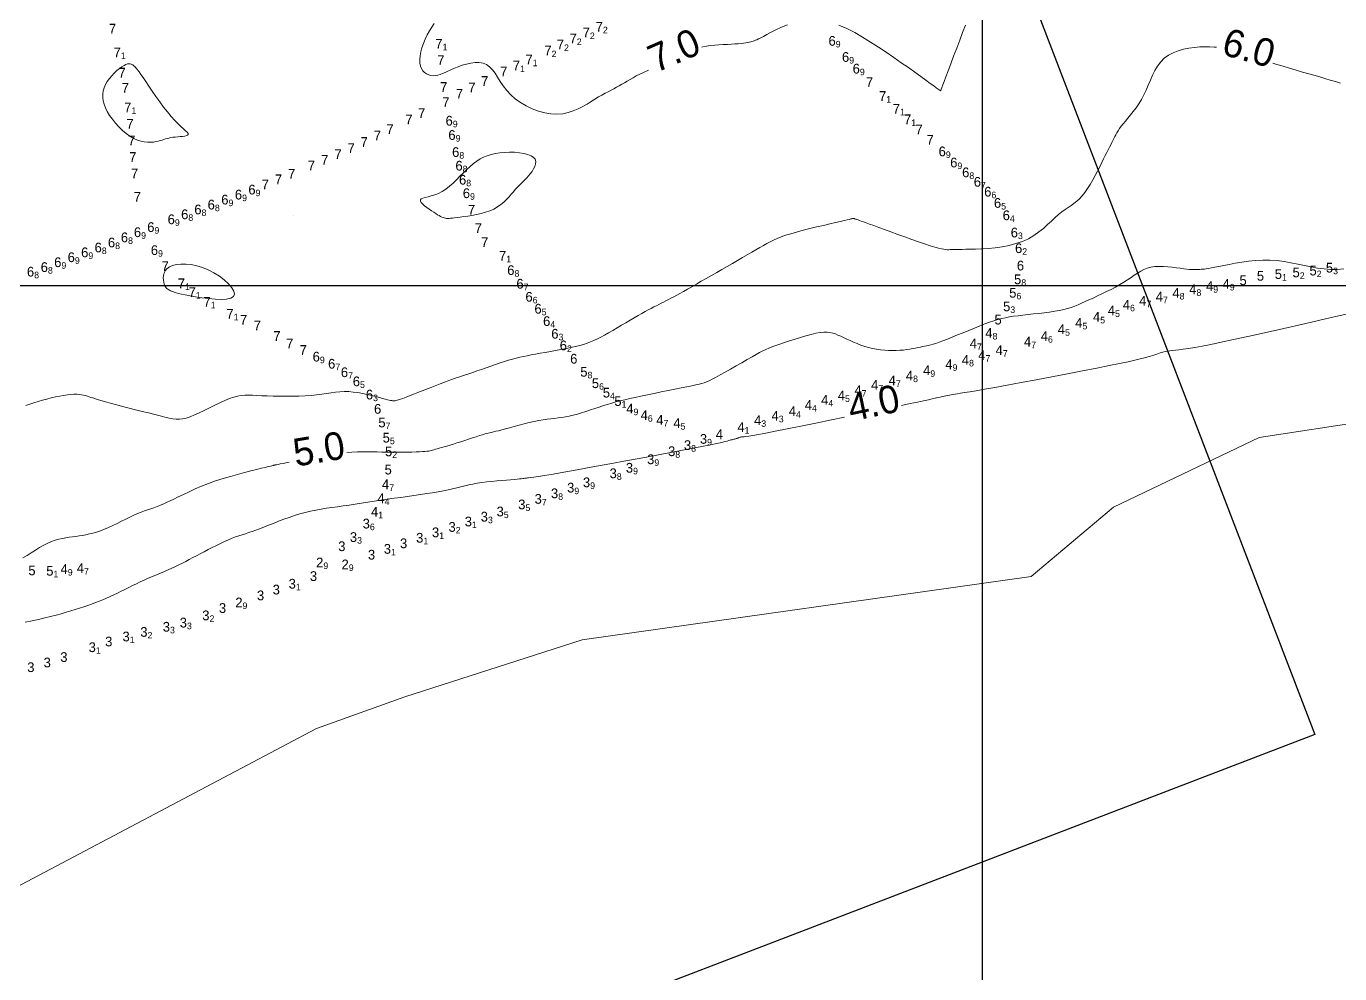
# Model space of a CAD drawing. Header units: millimetres. Extents: x 784883 to 785608, y 628235 to 628806.
# Drawn here: x 785131.2 to 785225.7, y 628350.4 to 628418.7 of the extents above; entities that cross this region are included whole.
import ezdxf
from ezdxf.enums import TextEntityAlignment as Align

# ---------------------------------------------------------------- set-up
doc = ezdxf.new("R2010")
doc.units = ezdxf.units.MM
for name, color, linetype in [('4_00', 5, 'Continuous'), ('5_00', 252, 'Continuous'), ('6_00', 255, 'Continuous'), ('7_00', 255, 'Continuous'), ('Projection_Grid', 7, 'Continuous'), ('Topo_Ricanau_2023_dg2', 7, 'Continuous')]:
    doc.layers.add(name, color=color, linetype=linetype)
doc.layers.add('Soundings', color=7, linetype='Continuous', true_color=0x000000)

msp = doc.modelspace()

# ---------------------------------------------------------------- linework, layer by layer
at = {"color": 240, "true_color": 0xed1f24}
msp.add_lwpolyline([(784920.923, 628393.089), (785176.533, 628491.18), (785223.928, 628367.673), (784968.319, 628269.583)], close=True, dxfattribs=at)
at = {"layer": '4_00', "color": 5, "linetype": 'Continuous', "lineweight": 0, "true_color": 0x1b0fee, "flags": 128}
for points in [[(785227.169, 628398.166), (785225.115, 628397.696), (785223.292, 628397.279), (785221.696, 628396.916), (785220.307, 628396.601), (785219.108, 628396.333), (785218.079, 628396.106), (785217.201, 628395.917), (785216.456, 628395.763), (785215.825, 628395.639), (785215.289, 628395.542), (785214.839, 628395.468), (785214.463, 628395.413), (785214.151, 628395.373), (785213.892, 628395.343), (785213.678, 628395.321), (785213.496, 628395.301), (785213.337, 628395.28), (785213.192, 628395.255), (785213.057, 628395.226), (785212.928, 628395.192), (785212.802, 628395.154), (785212.676, 628395.112), (785212.547, 628395.068), (785212.411, 628395.021), (785212.266, 628394.971), (785212.106, 628394.919), (785211.915, 628394.862), (785211.675, 628394.797), (785211.37, 628394.721), (785210.98, 628394.63), (785210.488, 628394.521), (785209.876, 628394.391), (785209.126, 628394.238), (785208.229, 628394.059), (785207.216, 628393.861), (785206.126, 628393.65), (785204.999, 628393.434), (785203.872, 628393.22), (785202.787, 628393.016), (785201.781, 628392.83), (785200.895, 628392.667), (785200.158, 628392.535), (785199.562, 628392.431), (785199.087, 628392.35), (785198.714, 628392.29), (785198.427, 628392.244), (785198.205, 628392.211), (785198.031, 628392.185), (785197.885, 628392.163), (785197.753, 628392.14), (785197.626, 628392.117), (785197.502, 628392.092), (785197.378, 628392.066), (785197.249, 628392.037), (785197.111, 628392.006), (785196.962, 628391.972), (785196.796, 628391.934), (785196.61, 628391.892), (785196.387, 628391.843), (785196.111, 628391.782), (785195.766, 628391.708), (785195.336, 628391.616), (785194.802, 628391.503), (785194.186, 628391.373)], [(785190.075, 628390.516), (785189.135, 628390.322), (785188.004, 628390.091), (785186.926, 628389.871), (785185.941, 628389.673), (785185.089, 628389.506), (785184.402, 628389.375), (785183.869, 628389.278), (785183.468, 628389.209), (785183.178, 628389.163), (785182.978, 628389.135), (785182.846, 628389.12), (785182.761, 628389.112), (785182.702, 628389.106), (785182.651, 628389.098), (785182.603, 628389.086), (785182.558, 628389.073), (785182.514, 628389.058), (785182.471, 628389.042), (785182.427, 628389.025), (785182.382, 628389.008), (785182.334, 628388.992), (785182.282, 628388.977), (785182.227, 628388.962), (785182.169, 628388.948), (785182.106, 628388.933), (785182.041, 628388.917), (785181.972, 628388.901), (785181.899, 628388.882), (785181.823, 628388.862), (785181.74, 628388.838), (785181.63, 628388.808), (785181.467, 628388.767), (785181.228, 628388.712), (785180.888, 628388.637), (785180.424, 628388.54), (785179.81, 628388.416), (785179.022, 628388.261), (785178.049, 628388.074), (785176.927, 628387.861), (785175.707, 628387.631), (785174.439, 628387.394), (785173.171, 628387.16), (785171.953, 628386.937), (785170.836, 628386.734), (785169.868, 628386.561), (785169.088, 628386.426), (785168.484, 628386.324), (785168.03, 628386.251), (785167.703, 628386.202), (785167.477, 628386.172), (785167.33, 628386.155), (785167.237, 628386.147), (785167.172, 628386.142), (785167.115, 628386.137), (785167.057, 628386.129), (785166.989, 628386.12), (785166.906, 628386.109), (785166.801, 628386.096), (785166.667, 628386.08), (785166.498, 628386.063), (785166.286, 628386.043), (785166.027, 628386.021), (785165.729, 628385.996), (785165.401, 628385.967), (785165.051, 628385.935), (785164.69, 628385.899), (785164.327, 628385.859), (785163.97, 628385.813), (785163.631, 628385.762), (785163.314, 628385.705), (785163.016, 628385.643), (785162.73, 628385.577), (785162.446, 628385.508), (785162.159, 628385.438), (785161.86, 628385.366), (785161.543, 628385.294), (785161.199, 628385.223), (785160.824, 628385.153), (785160.419, 628385.085), (785159.99, 628385.018), (785159.541, 628384.952), (785159.076, 628384.885), (785158.601, 628384.818), (785158.12, 628384.75), (785157.637, 628384.682), (785157.157, 628384.611), (785156.681, 628384.54), (785156.211, 628384.468), (785155.747, 628384.397), (785155.291, 628384.327), (785154.845, 628384.259), (785154.409, 628384.194), (785153.984, 628384.132), (785153.572, 628384.075), (785153.17, 628384.018), (785152.777, 628383.961), (785152.389, 628383.9), (785152.006, 628383.832), (785151.625, 628383.756), (785151.243, 628383.667), (785150.859, 628383.563), (785150.471, 628383.444), (785150.083, 628383.311), (785149.698, 628383.17), (785149.32, 628383.024), (785148.953, 628382.879), (785148.602, 628382.738), (785148.27, 628382.605), (785147.961, 628382.486), (785147.678, 628382.382), (785147.416, 628382.292), (785147.171, 628382.211), (785146.935, 628382.135), (785146.704, 628382.06), (785146.473, 628381.982), (785146.234, 628381.896), (785145.983, 628381.8), (785145.716, 628381.689), (785145.435, 628381.565), (785145.144, 628381.43), (785144.847, 628381.288), (785144.547, 628381.14), (785144.25, 628380.99), (785143.958, 628380.839), (785143.676, 628380.691), (785143.406, 628380.548), (785143.147, 628380.408), (785142.895, 628380.273), (785142.648, 628380.141), (785142.403, 628380.013), (785142.156, 628379.887), (785141.905, 628379.764), (785141.646, 628379.643), (785141.378, 628379.523), (785141.101, 628379.405), (785140.818, 628379.286), (785140.53, 628379.166), (785140.239, 628379.045), (785139.948, 628378.923), (785139.658, 628378.797), (785139.371, 628378.667), (785139.089, 628378.534), (785138.811, 628378.398), (785138.537, 628378.261), (785138.266, 628378.123), (785137.998, 628377.987), (785137.733, 628377.854), (785137.468, 628377.725), (785137.205, 628377.602), (785136.942, 628377.485), (785136.677, 628377.375), (785136.411, 628377.269), (785136.14, 628377.168), (785135.865, 628377.069), (785135.584, 628376.971), (785135.294, 628376.874), (785134.996, 628376.777), (785134.688, 628376.678), (785134.367, 628376.577), (785134.031, 628376.475), (785133.678, 628376.373), (785133.305, 628376.271), (785132.911, 628376.169), (785132.493, 628376.067), (785132.049, 628375.966), (785131.578, 628375.867), (785131.091, 628375.77)]]:
    msp.add_lwpolyline(points, dxfattribs=at)
at = {"layer": '5_00', "color": 252, "linetype": 'Continuous', "lineweight": 0, "true_color": 0x8e919d, "flags": 128}
for points in [[(785226.02, 628401.197), (785225.552, 628401.169), (785225.082, 628401.168), (785224.61, 628401.197), (785224.137, 628401.256), (785223.661, 628401.338), (785223.182, 628401.435), (785222.699, 628401.537), (785222.21, 628401.637), (785221.716, 628401.726), (785221.215, 628401.794), (785220.706, 628401.833), (785220.19, 628401.838), (785219.674, 628401.811), (785219.166, 628401.761), (785218.673, 628401.692), (785218.204, 628401.613), (785217.768, 628401.529), (785217.371, 628401.447), (785217.024, 628401.374), (785216.731, 628401.314), (785216.487, 628401.269), (785216.285, 628401.234), (785216.119, 628401.209), (785215.98, 628401.191), (785215.862, 628401.18), (785215.757, 628401.171), (785215.659, 628401.165), (785215.561, 628401.159), (785215.457, 628401.153), (785215.344, 628401.15), (785215.218, 628401.151), (785215.074, 628401.156), (785214.909, 628401.166), (785214.718, 628401.184), (785214.497, 628401.21), (785214.245, 628401.244), (785213.965, 628401.283), (785213.667, 628401.321), (785213.356, 628401.353), (785213.04, 628401.375), (785212.728, 628401.381), (785212.424, 628401.367), (785212.138, 628401.326), (785211.874, 628401.257), (785211.628, 628401.161), (785211.395, 628401.042), (785211.167, 628400.905), (785210.938, 628400.752), (785210.703, 628400.588), (785210.455, 628400.417), (785210.188, 628400.243), (785209.898, 628400.069), (785209.589, 628399.896), (785209.267, 628399.727), (785208.938, 628399.562), (785208.608, 628399.403), (785208.283, 628399.25), (785207.97, 628399.105), (785207.675, 628398.969), (785207.401, 628398.843), (785207.143, 628398.726), (785206.895, 628398.619), (785206.649, 628398.521), (785206.398, 628398.431), (785206.135, 628398.35), (785205.853, 628398.276), (785205.545, 628398.209), (785205.206, 628398.15), (785204.841, 628398.095), (785204.459, 628398.046), (785204.067, 628398), (785203.675, 628397.957), (785203.288, 628397.915), (785202.917, 628397.874), (785202.569, 628397.832), (785202.248, 628397.788), (785201.95, 628397.74), (785201.667, 628397.686), (785201.39, 628397.623), (785201.111, 628397.549), (785200.822, 628397.461), (785200.515, 628397.358), (785200.181, 628397.236), (785199.816, 628397.095), (785199.427, 628396.94), (785199.024, 628396.775), (785198.617, 628396.608), (785198.217, 628396.442), (785197.835, 628396.285), (785197.479, 628396.141), (785197.162, 628396.017), (785196.889, 628395.917), (785196.657, 628395.838), (785196.458, 628395.777), (785196.284, 628395.729), (785196.128, 628395.692), (785195.982, 628395.661), (785195.839, 628395.633), (785195.691, 628395.604), (785195.532, 628395.571), (785195.36, 628395.534), (785195.175, 628395.496), (785194.978, 628395.458), (785194.768, 628395.422), (785194.546, 628395.389), (785194.31, 628395.361), (785194.062, 628395.339), (785193.801, 628395.326), (785193.53, 628395.322), (785193.25, 628395.328), (785192.964, 628395.345), (785192.675, 628395.374), (785192.384, 628395.415), (785192.093, 628395.469), (785191.806, 628395.537), (785191.524, 628395.62), (785191.248, 628395.715), (785190.981, 628395.818), (785190.722, 628395.927), (785190.473, 628396.038), (785190.236, 628396.148), (785190.011, 628396.253), (785189.801, 628396.351), (785189.603, 628396.439), (785189.414, 628396.514), (785189.224, 628396.573), (785189.027, 628396.615), (785188.816, 628396.638), (785188.581, 628396.638), (785188.317, 628396.615), (785188.016, 628396.565), (785187.673, 628396.488), (785187.299, 628396.388), (785186.906, 628396.273), (785186.509, 628396.148), (785186.12, 628396.02), (785185.753, 628395.895), (785185.422, 628395.78), (785185.138, 628395.681), (785184.912, 628395.602), (785184.732, 628395.538), (785184.581, 628395.48), (785184.444, 628395.423), (785184.306, 628395.357), (785184.148, 628395.276), (785183.957, 628395.172), (785183.715, 628395.037), (785183.413, 628394.866), (785183.06, 628394.666), (785182.674, 628394.447), (785182.269, 628394.217), (785181.863, 628393.988), (785181.471, 628393.767), (785181.11, 628393.565), (785180.795, 628393.391), (785180.538, 628393.252), (785180.327, 628393.145), (785180.145, 628393.061), (785179.976, 628392.996), (785179.801, 628392.943), (785179.605, 628392.894), (785179.371, 628392.844), (785179.082, 628392.786), (785178.726, 628392.715), (785178.312, 628392.632), (785177.855, 628392.54), (785177.369, 628392.441), (785176.868, 628392.339), (785176.366, 628392.236), (785175.879, 628392.135), (785175.419, 628392.038), (785174.999, 628391.947), (785174.615, 628391.862), (785174.26, 628391.78), (785173.929, 628391.699), (785173.615, 628391.618), (785173.312, 628391.535), (785173.013, 628391.448), (785172.712, 628391.355), (785172.404, 628391.255), (785172.09, 628391.151), (785171.774, 628391.044), (785171.458, 628390.939), (785171.145, 628390.839), (785170.838, 628390.746), (785170.54, 628390.663), (785170.254, 628390.594), (785169.981, 628390.541), (785169.717, 628390.501), (785169.458, 628390.468), (785169.199, 628390.44), (785168.934, 628390.412), (785168.658, 628390.38), (785168.367, 628390.34), (785168.055, 628390.287), (785167.719, 628390.219), (785167.366, 628390.138), (785167.006, 628390.048), (785166.646, 628389.954), (785166.295, 628389.859), (785165.963, 628389.768), (785165.658, 628389.684), (785165.389, 628389.611), (785165.161, 628389.552), (785164.969, 628389.505), (785164.802, 628389.465), (785164.651, 628389.43), (785164.505, 628389.396), (785164.356, 628389.359), (785164.193, 628389.315), (785164.007, 628389.261), (785163.79, 628389.195), (785163.547, 628389.117), (785163.285, 628389.032), (785163.009, 628388.941), (785162.728, 628388.848), (785162.446, 628388.755), (785162.172, 628388.666), (785161.911, 628388.583), (785161.67, 628388.509), (785161.448, 628388.444), (785161.246, 628388.386), (785161.062, 628388.335), (785160.896, 628388.29), (785160.748, 628388.25), (785160.617, 628388.215), (785160.502, 628388.184), (785160.401, 628388.155), (785160.309, 628388.13), (785160.216, 628388.107), (785160.116, 628388.087), (785160, 628388.069), (785159.861, 628388.054), (785159.69, 628388.041), (785159.479, 628388.029), (785159.224, 628388.02), (785158.93, 628388.013), (785158.604, 628388.007), (785158.254, 628388.004), (785157.888, 628388.003), (785157.514, 628388.004), (785157.139, 628388.007), (785156.77, 628388.013), (785156.415, 628388.02), (785156.067, 628388.028), (785155.719, 628388.033), (785155.365, 628388.032), (785154.998, 628388.024), (785154.611, 628388.005), (785154.24, 628387.976)], [(785150.097, 628387.287), (785149.944, 628387.256), (785149.66, 628387.198), (785149.444, 628387.155), (785149.287, 628387.124), (785149.179, 628387.102), (785149.111, 628387.089), (785149.072, 628387.081), (785149.054, 628387.077), (785149.045, 628387.076), (785149.039, 628387.074), (785149.033, 628387.073), (785149.027, 628387.071), (785149.022, 628387.069), (785149.015, 628387.067), (785149.009, 628387.065), (785149.001, 628387.063), (785148.992, 628387.06), (785148.981, 628387.057), (785148.958, 628387.052), (785148.917, 628387.042), (785148.846, 628387.025), (785148.737, 628386.999), (785148.581, 628386.961), (785148.369, 628386.91), (785148.092, 628386.843), (785147.743, 628386.758), (785147.333, 628386.657), (785146.873, 628386.539), (785146.376, 628386.407), (785145.856, 628386.26), (785145.325, 628386.101), (785144.795, 628385.929), (785144.279, 628385.747), (785143.787, 628385.556), (785143.323, 628385.358), (785142.886, 628385.16), (785142.476, 628384.965), (785142.093, 628384.777), (785141.737, 628384.601), (785141.409, 628384.441), (785141.109, 628384.302), (785140.835, 628384.186), (785140.583, 628384.089), (785140.346, 628384.005), (785140.118, 628383.929), (785139.894, 628383.855), (785139.667, 628383.778), (785139.431, 628383.691), (785139.179, 628383.589), (785138.908, 628383.468), (785138.62, 628383.331), (785138.32, 628383.183), (785138.011, 628383.03), (785137.699, 628382.875), (785137.387, 628382.725), (785137.079, 628382.584), (785136.781, 628382.457), (785136.496, 628382.347), (785136.222, 628382.255), (785135.958, 628382.178), (785135.703, 628382.113), (785135.455, 628382.06), (785135.211, 628382.014), (785134.971, 628381.976), (785134.732, 628381.942), (785134.493, 628381.911), (785134.253, 628381.878), (785134.009, 628381.84), (785133.762, 628381.793), (785133.508, 628381.734), (785133.248, 628381.658), (785132.98, 628381.562), (785132.702, 628381.442), (785132.414, 628381.296), (785132.118, 628381.128), (785131.818, 628380.948), (785131.516, 628380.76), (785131.217, 628380.572), (785130.923, 628380.392)]]:
    msp.add_lwpolyline(points, dxfattribs=at)
at = {"layer": '6_00', "color": 18, "linetype": 'Continuous', "lineweight": 0, "true_color": 0x000000, "flags": 128}
for points in [[(785216.858, 628417.161), (785216.68, 628417.179), (785216.359, 628417.195), (785216.016, 628417.197), (785215.649, 628417.184), (785215.265, 628417.152), (785214.873, 628417.097), (785214.48, 628417.017), (785214.098, 628416.908), (785213.733, 628416.765), (785213.396, 628416.586), (785213.095, 628416.368), (785212.836, 628416.107), (785212.615, 628415.811), (785212.423, 628415.487), (785212.252, 628415.144), (785212.095, 628414.788), (785211.944, 628414.429), (785211.791, 628414.073), (785211.628, 628413.729), (785211.45, 628413.403), (785211.258, 628413.097), (785211.06, 628412.81), (785210.859, 628412.542), (785210.66, 628412.292), (785210.47, 628412.06), (785210.292, 628411.846), (785210.132, 628411.65), (785209.995, 628411.471), (785209.876, 628411.305), (785209.775, 628411.152), (785209.686, 628411.006), (785209.606, 628410.865), (785209.533, 628410.727), (785209.463, 628410.588), (785209.392, 628410.446), (785209.318, 628410.297), (785209.239, 628410.138), (785209.153, 628409.968), (785209.06, 628409.784), (785208.959, 628409.583), (785208.848, 628409.362), (785208.726, 628409.12), (785208.593, 628408.853), (785208.447, 628408.561), (785208.289, 628408.25), (785208.121, 628407.929), (785207.945, 628407.606), (785207.762, 628407.29), (785207.574, 628406.988), (785207.381, 628406.709), (785207.187, 628406.461), (785206.99, 628406.25), (785206.792, 628406.07), (785206.59, 628405.911), (785206.384, 628405.764), (785206.172, 628405.62), (785205.952, 628405.47), (785205.724, 628405.304), (785205.487, 628405.114), (785205.238, 628404.893), (785204.975, 628404.648), (785204.693, 628404.388), (785204.389, 628404.121), (785204.06, 628403.858), (785203.701, 628403.607), (785203.31, 628403.377), (785202.882, 628403.179), (785202.416, 628403.018), (785201.923, 628402.892), (785201.416, 628402.798), (785200.908, 628402.729), (785200.411, 628402.681), (785199.939, 628402.65), (785199.505, 628402.631), (785199.123, 628402.619), (785198.8, 628402.611), (785198.534, 628402.604), (785198.316, 628402.6), (785198.139, 628402.596), (785197.994, 628402.594), (785197.874, 628402.592), (785197.771, 628402.59), (785197.678, 628402.587), (785197.585, 628402.584), (785197.485, 628402.584), (785197.369, 628402.592), (785197.228, 628402.61), (785197.053, 628402.642), (785196.835, 628402.694), (785196.566, 628402.768), (785196.236, 628402.869), (785195.841, 628402.998), (785195.393, 628403.151), (785194.91, 628403.321), (785194.407, 628403.501), (785193.901, 628403.685), (785193.409, 628403.865), (785192.947, 628404.034), (785192.532, 628404.186), (785192.178, 628404.316), (785191.88, 628404.425), (785191.635, 628404.514), (785191.435, 628404.586), (785191.274, 628404.643), (785191.147, 628404.689), (785191.048, 628404.724), (785190.969, 628404.752), (785190.907, 628404.774), (785190.859, 628404.791), (785190.821, 628404.805), (785190.794, 628404.815), (785190.774, 628404.822), (785190.76, 628404.827), (785190.749, 628404.83), (785190.741, 628404.833), (785190.733, 628404.835), (785190.724, 628404.836), (785190.716, 628404.837), (785190.707, 628404.838), (785190.699, 628404.838), (785190.69, 628404.837), (785190.681, 628404.836), (785190.672, 628404.834), (785190.661, 628404.83), (785190.64, 628404.824), (785190.6, 628404.813), (785190.531, 628404.796), (785190.423, 628404.769), (785190.268, 628404.732), (785190.054, 628404.682), (785189.773, 628404.617), (785189.42, 628404.537), (785189.006, 628404.442), (785188.549, 628404.336), (785188.066, 628404.222), (785187.572, 628404.102), (785187.086, 628403.98), (785186.623, 628403.857), (785186.202, 628403.737), (785185.833, 628403.621), (785185.51, 628403.508), (785185.225, 628403.395), (785184.965, 628403.28), (785184.722, 628403.161), (785184.483, 628403.034), (785184.239, 628402.897), (785183.98, 628402.747), (785183.697, 628402.583), (785183.391, 628402.406), (785183.066, 628402.217), (785182.723, 628402.019), (785182.367, 628401.813), (785182, 628401.601), (785181.626, 628401.385), (785181.248, 628401.166), (785180.869, 628400.947), (785180.491, 628400.729), (785180.12, 628400.515), (785179.759, 628400.308), (785179.411, 628400.108), (785179.081, 628399.919), (785178.771, 628399.743), (785178.485, 628399.582), (785178.226, 628399.437), (785177.991, 628399.308), (785177.777, 628399.191), (785177.579, 628399.085), (785177.394, 628398.987), (785177.218, 628398.896), (785177.047, 628398.809), (785176.878, 628398.724), (785176.706, 628398.638), (785176.529, 628398.55), (785176.344, 628398.458), (785176.15, 628398.359), (785175.942, 628398.251), (785175.72, 628398.132), (785175.48, 628398), (785175.22, 628397.853), (785174.938, 628397.689), (785174.64, 628397.513), (785174.329, 628397.327), (785174.013, 628397.138), (785173.696, 628396.95), (785173.384, 628396.766), (785173.082, 628396.591), (785172.796, 628396.431), (785172.529, 628396.288), (785172.277, 628396.16), (785172.034, 628396.047), (785171.792, 628395.946), (785171.545, 628395.854), (785171.287, 628395.769), (785171.01, 628395.69), (785170.709, 628395.613), (785170.379, 628395.538), (785170.025, 628395.463), (785169.655, 628395.391), (785169.276, 628395.32), (785168.896, 628395.251), (785168.523, 628395.185), (785168.163, 628395.122), (785167.825, 628395.062), (785167.514, 628395.006), (785167.225, 628394.951), (785166.952, 628394.896), (785166.688, 628394.838), (785166.426, 628394.775), (785166.16, 628394.706), (785165.884, 628394.628), (785165.59, 628394.538), (785165.275, 628394.436), (785164.943, 628394.324), (785164.602, 628394.206), (785164.261, 628394.086), (785163.925, 628393.966), (785163.603, 628393.851), (785163.302, 628393.744), (785163.031, 628393.649), (785162.792, 628393.568), (785162.58, 628393.498), (785162.383, 628393.434), (785162.192, 628393.371), (785161.996, 628393.306), (785161.783, 628393.233), (785161.545, 628393.148), (785161.271, 628393.047), (785160.954, 628392.926), (785160.603, 628392.789), (785160.231, 628392.643), (785159.851, 628392.493), (785159.476, 628392.344), (785159.118, 628392.203), (785158.792, 628392.075), (785158.508, 628391.965), (785158.278, 628391.879), (785158.097, 628391.814), (785157.958, 628391.768), (785157.853, 628391.737), (785157.775, 628391.718), (785157.717, 628391.709), (785157.671, 628391.706), (785157.63, 628391.707), (785157.587, 628391.708), (785157.537, 628391.712), (785157.474, 628391.72), (785157.395, 628391.733), (785157.295, 628391.752), (785157.168, 628391.781), (785157.01, 628391.82), (785156.816, 628391.871), (785156.583, 628391.934), (785156.317, 628392.006), (785156.023, 628392.083), (785155.709, 628392.159), (785155.38, 628392.229), (785155.044, 628392.29), (785154.707, 628392.336), (785154.376, 628392.362), (785154.055, 628392.366), (785153.741, 628392.351), (785153.427, 628392.32), (785153.109, 628392.278), (785152.779, 628392.23), (785152.432, 628392.18), (785152.063, 628392.132), (785151.665, 628392.092), (785151.236, 628392.062), (785150.782, 628392.043), (785150.314, 628392.032), (785149.842, 628392.03), (785149.375, 628392.033), (785148.925, 628392.042), (785148.5, 628392.055), (785148.111, 628392.071), (785147.765, 628392.088), (785147.454, 628392.101), (785147.17, 628392.107), (785146.902, 628392.101), (785146.64, 628392.077), (785146.374, 628392.032), (785146.095, 628391.961), (785145.793, 628391.859), (785145.46, 628391.724), (785145.103, 628391.563), (785144.73, 628391.385), (785144.351, 628391.199), (785143.974, 628391.013), (785143.61, 628390.838), (785143.265, 628390.683), (785142.951, 628390.556), (785142.672, 628390.464), (785142.419, 628390.407), (785142.182, 628390.381), (785141.947, 628390.383), (785141.704, 628390.411), (785141.44, 628390.462), (785141.143, 628390.531), (785140.801, 628390.617), (785140.408, 628390.716), (785139.972, 628390.825), (785139.509, 628390.94), (785139.033, 628391.059), (785138.559, 628391.179), (785138.1, 628391.295), (785137.672, 628391.405), (785137.289, 628391.506), (785136.961, 628391.596), (785136.686, 628391.674), (785136.454, 628391.742), (785136.258, 628391.803), (785136.092, 628391.857), (785135.946, 628391.906), (785135.814, 628391.951), (785135.687, 628391.994), (785135.559, 628392.035), (785135.427, 628392.075), (785135.287, 628392.109), (785135.136, 628392.138), (785134.971, 628392.16), (785134.79, 628392.171), (785134.589, 628392.172), (785134.367, 628392.159), (785134.12, 628392.132), (785133.851, 628392.092), (785133.566, 628392.04), (785133.267, 628391.978), (785132.959, 628391.907), (785132.647, 628391.829), (785132.333, 628391.745), (785132.022, 628391.657), (785131.717, 628391.565), (785131.42, 628391.472), (785131.128, 628391.375)], [(785225.785, 628414.571), (785225.573, 628414.637), (785225.329, 628414.712), (785225.049, 628414.796), (785224.725, 628414.891), (785224.356, 628414.998), (785223.947, 628415.116), (785223.509, 628415.242), (785223.05, 628415.374), (785222.58, 628415.511), (785222.109, 628415.65), (785221.646, 628415.789), (785221.2, 628415.926), (785220.9, 628416.021)]]:
    msp.add_lwpolyline(points, dxfattribs=at)
at = {"layer": '7_00', "color": 18, "linetype": 'Continuous', "lineweight": 0, "true_color": 0x000000, "flags": 128}
for points in [[(785159.485, 628416.269), (785159.51, 628416.538), (785159.565, 628416.827), (785159.647, 628417.128), (785159.753, 628417.436), (785159.88, 628417.745), (785160.024, 628418.049), (785160.183, 628418.342), (785160.353, 628418.618), (785160.536, 628418.877)], [(785185.979, 628418.787), (785185.54, 628418.607), (785185.139, 628418.418), (785184.785, 628418.236), (785184.482, 628418.073), (785184.235, 628417.941), (785184.037, 628417.838), (785183.879, 628417.76), (785183.754, 628417.702), (785183.653, 628417.66), (785183.567, 628417.63), (785183.487, 628417.606), (785183.406, 628417.584), (785183.316, 628417.561), (785183.212, 628417.536), (785183.094, 628417.511), (785182.958, 628417.486), (785182.801, 628417.461), (785182.622, 628417.438), (785182.418, 628417.417), (785182.186, 628417.399), (785181.925, 628417.384), (785181.641, 628417.37), (785181.342, 628417.356), (785181.034, 628417.339), (785180.726, 628417.316), (785180.424, 628417.286), (785180.136, 628417.246), (785179.869, 628417.195), (785179.804, 628417.177)], [(785198.777, 628418.745), (785198.579, 628418.226), (785198.367, 628417.666), (785198.148, 628417.087), (785197.93, 628416.511), (785197.723, 628415.963), (785197.535, 628415.465), (785197.374, 628415.039), (785197.248, 628414.702), (785197.152, 628414.45), (785197.084, 628414.269), (785197.038, 628414.147), (785197.01, 628414.074), (785196.996, 628414.036), (785196.991, 628414.022), (785196.99, 628414.02), (785196.99, 628414.02), (785196.99, 628414.02), (785196.99, 628414.02), (785196.99, 628414.02), (785196.99, 628414.02), (785196.99, 628414.02), (785196.99, 628414.02), (785196.99, 628414.02), (785196.988, 628414.021), (785196.978, 628414.028), (785196.95, 628414.048), (785196.897, 628414.087), (785196.809, 628414.152), (785196.677, 628414.248), (785196.493, 628414.381), (785196.248, 628414.56), (785195.937, 628414.786), (785195.564, 628415.056), (785195.139, 628415.361), (785194.669, 628415.695), (785194.163, 628416.051), (785193.629, 628416.42), (785193.076, 628416.796), (785192.512, 628417.171), (785191.943, 628417.538), (785191.374, 628417.888), (785190.804, 628418.213), (785190.236, 628418.503), (785189.672, 628418.751)], [(785140.495, 628410.367), (785140.309, 628410.338), (785140.106, 628410.321), (785139.888, 628410.32), (785139.656, 628410.342), (785139.412, 628410.392), (785139.158, 628410.474), (785138.896, 628410.593), (785138.627, 628410.754), (785138.356, 628410.951), (785138.089, 628411.178), (785137.831, 628411.428), (785137.587, 628411.695), (785137.363, 628411.971), (785137.164, 628412.251), (785136.994, 628412.527), (785136.86, 628412.795), (785136.76, 628413.054), (785136.694, 628413.304), (785136.662, 628413.548), (785136.664, 628413.785), (785136.698, 628414.017), (785136.764, 628414.245), (785136.862, 628414.47), (785136.991, 628414.691), (785137.143, 628414.906), (785137.314, 628415.112), (785137.495, 628415.303), (785137.681, 628415.477), (785137.864, 628415.63), (785138.039, 628415.758), (785138.197, 628415.857), (785138.334, 628415.924), (785138.451, 628415.964), (785138.551, 628415.979), (785138.635, 628415.975), (785138.707, 628415.955), (785138.769, 628415.925), (785138.823, 628415.888), (785138.872, 628415.849), (785138.919, 628415.81), (785138.968, 628415.766), (785139.024, 628415.709), (785139.091, 628415.632), (785139.174, 628415.527), (785139.279, 628415.388), (785139.409, 628415.206), (785139.569, 628414.975), (785139.762, 628414.689), (785139.985, 628414.36), (785140.23, 628413.999), (785140.493, 628413.62), (785140.766, 628413.235), (785141.044, 628412.858), (785141.321, 628412.5), (785141.59, 628412.176), (785141.847, 628411.894), (785142.085, 628411.655), (785142.298, 628411.453), (785142.483, 628411.286), (785142.632, 628411.15), (785142.742, 628411.041), (785142.806, 628410.954), (785142.819, 628410.886), (785142.778, 628410.834), (785142.69, 628410.795), (785142.565, 628410.765), (785142.412, 628410.743), (785142.241, 628410.726), (785142.062, 628410.711), (785141.884, 628410.695), (785141.716, 628410.677), (785141.567, 628410.653), (785141.432, 628410.624), (785141.308, 628410.592), (785141.189, 628410.557), (785141.07, 628410.519), (785140.946, 628410.481), (785140.812, 628410.442), (785140.663, 628410.403), (785140.495, 628410.367)], [(785175.953, 628415.502), (785175.903, 628415.481), (785175.606, 628415.35), (785175.334, 628415.221), (785175.083, 628415.093), (785174.852, 628414.968), (785174.636, 628414.845), (785174.432, 628414.725), (785174.236, 628414.608), (785174.045, 628414.495), (785173.854, 628414.386), (785173.662, 628414.281), (785173.466, 628414.177), (785173.263, 628414.072), (785173.053, 628413.962), (785172.833, 628413.846), (785172.603, 628413.719), (785172.359, 628413.58), (785172.1, 628413.425), (785171.825, 628413.254), (785171.532, 628413.073), (785171.221, 628412.894), (785170.892, 628412.724), (785170.543, 628412.575), (785170.173, 628412.455), (785169.782, 628412.374), (785169.369, 628412.342), (785168.935, 628412.365), (785168.487, 628412.441), (785168.035, 628412.566), (785167.588, 628412.735), (785167.156, 628412.942), (785166.747, 628413.183), (785166.371, 628413.452), (785166.037, 628413.746), (785165.751, 628414.057), (785165.507, 628414.378), (785165.292, 628414.697), (785165.097, 628415.004), (785164.911, 628415.29), (785164.724, 628415.544), (785164.524, 628415.755), (785164.302, 628415.914), (785164.049, 628416.014), (785163.771, 628416.06), (785163.474, 628416.059), (785163.168, 628416.02), (785162.858, 628415.951), (785162.553, 628415.861), (785162.26, 628415.757), (785161.987, 628415.648), (785161.74, 628415.541), (785161.517, 628415.44), (785161.314, 628415.347), (785161.127, 628415.265), (785160.952, 628415.198), (785160.785, 628415.148), (785160.623, 628415.118), (785160.462, 628415.11), (785160.299, 628415.128), (785160.139, 628415.172), (785159.985, 628415.243), (785159.843, 628415.342), (785159.718, 628415.468), (785159.615, 628415.624), (785159.539, 628415.809), (785159.495, 628416.024), (785159.485, 628416.269)], [(785161.253, 628404.868), (785161.171, 628404.896), (785161.084, 628404.932), (785160.99, 628404.978), (785160.886, 628405.035), (785160.771, 628405.104), (785160.642, 628405.185), (785160.496, 628405.279), (785160.333, 628405.386), (785160.161, 628405.503), (785159.992, 628405.625), (785159.835, 628405.749), (785159.702, 628405.869), (785159.601, 628405.982), (785159.545, 628406.083), (785159.544, 628406.169), (785159.604, 628406.236), (785159.72, 628406.29), (785159.884, 628406.34), (785160.086, 628406.391), (785160.318, 628406.453), (785160.571, 628406.531), (785160.837, 628406.635), (785161.106, 628406.77), (785161.37, 628406.943), (785161.63, 628407.147), (785161.886, 628407.375), (785162.137, 628407.618), (785162.385, 628407.869), (785162.629, 628408.119), (785162.871, 628408.36), (785163.111, 628408.584), (785163.349, 628408.785), (785163.589, 628408.961), (785163.834, 628409.115), (785164.087, 628409.245), (785164.353, 628409.354), (785164.633, 628409.443), (785164.933, 628409.511), (785165.255, 628409.56), (785165.599, 628409.591), (785165.957, 628409.603), (785166.316, 628409.595), (785166.663, 628409.566), (785166.986, 628409.516), (785167.273, 628409.445), (785167.511, 628409.351), (785167.688, 628409.233), (785167.795, 628409.093), (785167.838, 628408.934), (785167.828, 628408.762), (785167.774, 628408.583), (785167.687, 628408.401), (785167.576, 628408.222), (785167.451, 628408.052), (785167.323, 628407.896), (785167.2, 628407.758), (785167.081, 628407.634), (785166.965, 628407.52), (785166.85, 628407.41), (785166.735, 628407.3), (785166.617, 628407.184), (785166.494, 628407.057), (785166.366, 628406.915), (785166.23, 628406.754), (785166.083, 628406.577), (785165.923, 628406.391), (785165.747, 628406.201), (785165.553, 628406.013), (785165.338, 628405.831), (785165.099, 628405.662), (785164.834, 628405.511), (785164.541, 628405.383), (785164.228, 628405.275), (785163.903, 628405.186), (785163.575, 628405.113), (785163.251, 628405.054), (785162.942, 628405.006), (785162.655, 628404.967), (785162.398, 628404.934), (785162.179, 628404.905), (785161.994, 628404.88), (785161.838, 628404.861), (785161.708, 628404.846), (785161.597, 628404.837), (785161.501, 628404.835), (785161.414, 628404.839), (785161.334, 628404.85), (785161.253, 628404.868)], [(785150.409, 628405.075), (785150.408, 628405.076), (785150.409, 628405.076), (785150.409, 628405.076), (785150.409, 628405.077), (785150.409, 628405.077), (785150.409, 628405.078), (785150.409, 628405.078), (785150.409, 628405.079), (785150.409, 628405.079), (785150.409, 628405.079), (785150.409, 628405.08), (785150.409, 628405.08), (785150.409, 628405.08), (785150.409, 628405.08), (785150.409, 628405.08), (785150.409, 628405.08), (785150.409, 628405.08), (785150.409, 628405.081), (785150.409, 628405.081), (785150.409, 628405.081), (785150.409, 628405.081), (785150.409, 628405.081), (785150.41, 628405.081), (785150.41, 628405.081), (785150.41, 628405.081), (785150.41, 628405.081), (785150.41, 628405.081), (785150.41, 628405.081), (785150.41, 628405.081), (785150.41, 628405.081), (785150.41, 628405.081), (785150.41, 628405.081), (785150.411, 628405.081), (785150.411, 628405.081), (785150.411, 628405.081), (785150.411, 628405.081), (785150.411, 628405.081), (785150.411, 628405.081), (785150.411, 628405.081), (785150.411, 628405.081), (785150.411, 628405.08), (785150.411, 628405.08), (785150.411, 628405.08), (785150.411, 628405.08), (785150.411, 628405.08), (785150.411, 628405.08), (785150.411, 628405.08), (785150.411, 628405.08), (785150.411, 628405.08), (785150.411, 628405.08), (785150.41, 628405.08), (785150.41, 628405.079), (785150.41, 628405.079), (785150.41, 628405.079), (785150.41, 628405.079), (785150.41, 628405.078), (785150.41, 628405.078), (785150.409, 628405.077), (785150.409, 628405.077), (785150.409, 628405.076), (785150.409, 628405.076), (785150.409, 628405.075), (785150.409, 628405.075), (785150.409, 628405.075)], [(785141.484, 628399.662), (785141.418, 628399.693), (785141.355, 628399.73), (785141.295, 628399.774), (785141.239, 628399.831), (785141.186, 628399.902), (785141.138, 628399.992), (785141.094, 628400.105), (785141.056, 628400.241), (785141.029, 628400.396), (785141.021, 628400.562), (785141.036, 628400.735), (785141.082, 628400.906), (785141.165, 628401.069), (785141.291, 628401.217), (785141.467, 628401.344), (785141.698, 628401.444), (785141.977, 628401.513), (785142.298, 628401.549), (785142.652, 628401.549), (785143.033, 628401.511), (785143.433, 628401.432), (785143.845, 628401.309), (785144.261, 628401.139), (785144.673, 628400.924), (785145.064, 628400.674), (785145.42, 628400.402), (785145.723, 628400.123), (785145.958, 628399.849), (785146.108, 628399.596), (785146.156, 628399.376), (785146.086, 628399.203), (785145.89, 628399.087), (785145.585, 628399.024), (785145.198, 628399.005), (785144.756, 628399.021), (785144.283, 628399.063), (785143.806, 628399.124), (785143.351, 628399.194), (785142.944, 628399.265), (785142.605, 628399.33), (785142.331, 628399.388), (785142.114, 628399.44), (785141.943, 628399.487), (785141.811, 628399.529), (785141.707, 628399.566), (785141.624, 628399.6), (785141.552, 628399.632), (785141.484, 628399.662)]]:
    msp.add_lwpolyline(points, dxfattribs=at)
at = {"layer": 'Projection_Grid', "color": 18, "linetype": 'Continuous', "true_color": 0x000000}
for p, q in [((785200, 628260.771), (785200, 628779.935)), ((784909.625, 628400), (785582.477, 628400))]:
    msp.add_line(p, q, dxfattribs=at)
at = {"layer": 'Topo_Ricanau_2023_dg2', "color": 18, "linetype": 'Continuous', "lineweight": 20, "true_color": 0x000000}
for p, q in [((785249.53, 628393.61), (785219.92, 628389.059)), ((785219.92, 628389.059), (785209.45, 628384.05)), ((785209.45, 628384.05), (785203.521, 628379.04)), ((785203.521, 628379.04), (785171.18, 628374.48)), ((785171.18, 628374.48), (785158.42, 628370.38)), ((785158.42, 628370.38), (785152.05, 628368.1)), ((785152.05, 628368.1), (785119.29, 628350.79))]:
    msp.add_line(p, q, dxfattribs=at)

# ---------------------------------------------------------------- texts
at = {"layer": '4_00', "color": 5, "true_color": 0x1b0fee}
msp.add_text('4.0', height=2, rotation=11.775, dxfattribs=at).set_placement((785190.548, 628390.206))
at = {"layer": '5_00', "color": 252, "true_color": 0x8e919d}
msp.add_text('5.0', height=2, rotation=9.446, dxfattribs=at).set_placement((785150.557, 628386.958))
at = {"layer": '6_00', "color": 18, "true_color": 0x000000}
msp.add_text('6.0', height=2, rotation=344.24, dxfattribs=at).set_placement((785217.134, 628416.668))
at = {"layer": '7_00', "color": 18, "true_color": 0x000000}
msp.add_text('7.0', height=2, rotation=23.51, dxfattribs=at).set_placement((785176.479, 628415.295))
at = {"layer": 'Soundings', "color": 18, "true_color": 0x000000}
for s, p in [('7', (785137.63, 628418.5, 7.04)), ('7', (785172.68, 628418.64, 7.19)), ('7', (785161.13, 628417.41, 7.07)), ('7', (785169.88, 628417.36, 7.18)), ('7', (785170.8, 628417.79, 7.16)), ('7', (785171.74, 628418.22, 7.19)), ('6', (785189.44, 628417.62, 6.94)), ('7', (785137.97, 628416.79, 7.05)), ('7', (785168.98, 628416.92, 7.17)), ('6', (785190.41, 628416.46, 6.89)), ('7', (785161.27, 628416.23, 6.97)), ('7', (785166.71, 628415.84, 7.07)), ('7', (785167.62, 628416.27, 7.12)), ('6', (785191.18, 628415.62, 6.85)), ('7', (785138.32, 628415.33, 7.03)), ('7', (785164.43, 628414.73, 6.99)), ('7', (785165.8, 628415.41, 7.04)), ('7', (785192.13, 628414.64, 6.95)), ('7', (785138.55, 628414.23, 7)), ('7', (785161.48, 628414.3, 6.97)), ('7', (785162.61, 628413.81, 7.02)), ('7', (785163.51, 628414.27, 7.02)), ('7', (785193.08, 628413.65, 7.14)), ('7', (785138.73, 628412.83, 7.05)), ('7', (785161.63, 628413.2, 6.95)), ('7', (785194.07, 628412.73, 7.11)), ('7', (785158.97, 628411.95, 7.03)), ('7', (785159.89, 628412.42, 7.01)), ('6', (785161.87, 628411.87, 6.91)), ('7', (785194.88, 628411.97, 7.07)), ('7', (785138.89, 628411.64, 7.03)), ('7', (785156.7, 628410.8, 6.99)), ('7', (785157.61, 628411.26, 7.01)), ('6', (785162.07, 628410.84, 6.93)), ('7', (785195.7, 628411.23, 7.02)), ('7', (785139.01, 628410.44, 7.01)), ('7', (785154.81, 628409.89, 6.99)), ('7', (785155.75, 628410.34, 6.99)), ('7', (785196.5, 628410.5, 6.97)), ('7', (785139.09, 628409.26, 6.99)), ('7', (785152.91, 628409.05, 6.98)), ('7', (785153.87, 628409.46, 6.99)), ('6', (785162.34, 628409.61, 6.76)), ('6', (785197.37, 628409.66, 6.9)), ('6', (785198.2, 628408.86, 6.86)), ('7', (785139.22, 628408.07, 6.95)), ('7', (785150.53, 628408.05, 7)), ('7', (785151.95, 628408.64, 7)), ('6', (785162.58, 628408.63, 6.77)), ('6', (785199.06, 628408.15, 6.75)), ('6', (785147.67, 628406.91, 6.91)), ('7', (785148.63, 628407.28, 6.99)), ('7', (785149.58, 628407.65, 6.99)), ('6', (785162.84, 628407.62, 6.8)), ('6', (785199.9, 628407.47, 6.69)), ('7', (785139.42, 628406.39, 6.97)), ('6', (785145.72, 628406.19, 6.88)), ('6', (785146.7, 628406.55, 6.89)), ('6', (785163.11, 628406.65, 6.89)), ('6', (785200.65, 628406.76, 6.63)), ('6', (785142.83, 628405.13, 6.84)), ('6', (785143.78, 628405.48, 6.81)), ('6', (785144.74, 628405.83, 6.83)), ('7', (785163.48, 628405.46, 7.04)), ('6', (785201.35, 628405.95, 6.53)), ('6', (785201.98, 628405.06, 6.43)), ('6', (785140.39, 628404.21, 6.92)), ('6', (785141.86, 628404.77, 6.91)), ('7', (785163.97, 628404.13, 7.02)), ('6', (785138.49, 628403.47, 6.8)), ('6', (785139.43, 628403.84, 6.86)), ('6', (785202.56, 628403.82, 6.31)), ('6', (785135.63, 628402.39, 6.85)), ('6', (785136.6, 628402.74, 6.79)), ('6', (785137.56, 628403.1, 6.78)), ('6', (785140.65, 628402.55, 6.94)), ('7', (785164.43, 628403.13, 7.04)), ('6', (785202.87, 628402.69, 6.15)), ('6', (785132.72, 628401.33, 6.83)), ('6', (785133.69, 628401.68, 6.86)), ('6', (785134.66, 628402.04, 6.87)), ('7', (785141.42, 628401.39, 6.97)), ('7', (785165.72, 628402.15, 7.05)), ('6', (785203, 628401.44, 5.95)), ('6', (785131.73, 628401, 6.82)), ('6', (785166.31, 628401.11, 6.83)), ('5', (785202.8, 628400.45, 5.76)), ('7', (785142.59, 628400.16, 7.09)), ('7', (785143.37, 628399.53, 7.07)), ('6', (785166.97, 628400.13, 6.67)), ('5', (785202.45, 628399.48, 5.55)), ('7', (785144.44, 628398.83, 7.07)), ('6', (785167.62, 628399.19, 6.55)), ('7', (785146.09, 628397.97, 7.05)), ('7', (785147.07, 628397.54, 7.02)), ('6', (785168.27, 628398.33, 6.49)), ('7', (785148.06, 628397.13, 6.99)), ('6', (785168.89, 628397.44, 6.41)), ('6', (785169.48, 628396.53, 6.29)), ('7', (785149.47, 628396.37, 7)), ('7', (785150.39, 628395.83, 6.98)), ('6', (785170.09, 628395.69, 6.19)), ('7', (785151.36, 628395.36, 6.96)), ('6', (785152.3, 628394.88, 6.86)), ('6', (785170.84, 628394.73, 6.01)), ('6', (785153.41, 628394.37, 6.71)), ('6', (785154.33, 628393.76, 6.65)), ('5', (785171.57, 628393.79, 5.79)), ('6', (785155.19, 628393.1, 6.51)), ('5', (785172.4, 628392.97, 5.58)), ('6', (785156.13, 628392.15, 6.28)), ('6', (785156.72, 628391.12, 6.01)), ('5', (785157.03, 628390.14, 5.74))]:
    msp.add_text(s, height=0.7, dxfattribs=at).set_placement(p, align=Align.MIDDLE_RIGHT)
for s, p in [('2', (785172.68, 628418.64, 7.19)), ('2', (785170.8, 628417.79, 7.16)), ('2', (785171.74, 628418.22, 7.19)), ('1', (785137.97, 628416.79, 7.05)), ('1', (785161.13, 628417.41, 7.07)), ('2', (785168.98, 628416.92, 7.17)), ('2', (785169.88, 628417.36, 7.18)), ('9', (785189.44, 628417.62, 6.94)), ('1', (785166.71, 628415.84, 7.07)), ('1', (785167.62, 628416.27, 7.12)), ('9', (785190.41, 628416.46, 6.89)), ('9', (785191.18, 628415.62, 6.85)), ('1', (785193.08, 628413.65, 7.14)), ('1', (785138.73, 628412.83, 7.05)), ('1', (785194.07, 628412.73, 7.11)), ('9', (785161.87, 628411.87, 6.91)), ('1', (785194.88, 628411.97, 7.07)), ('9', (785162.07, 628410.84, 6.93)), ('8', (785162.34, 628409.61, 6.76)), ('9', (785197.37, 628409.66, 6.9)), ('8', (785162.58, 628408.63, 6.77)), ('9', (785198.2, 628408.86, 6.86)), ('8', (785162.84, 628407.62, 6.8)), ('8', (785199.06, 628408.15, 6.75)), ('7', (785199.9, 628407.47, 6.69)), ('9', (785146.7, 628406.55, 6.89)), ('9', (785147.67, 628406.91, 6.91)), ('9', (785163.11, 628406.65, 6.89)), ('6', (785200.65, 628406.76, 6.63)), ('8', (785143.78, 628405.48, 6.81)), ('8', (785144.74, 628405.83, 6.83)), ('9', (785145.72, 628406.19, 6.88)), ('5', (785201.35, 628405.95, 6.53)), ('9', (785141.86, 628404.77, 6.91)), ('8', (785142.83, 628405.13, 6.84)), ('4', (785201.98, 628405.06, 6.43)), ('9', (785139.43, 628403.84, 6.86)), ('9', (785140.39, 628404.21, 6.92)), ('3', (785202.56, 628403.82, 6.31)), ('8', (785136.6, 628402.74, 6.79)), ('8', (785137.56, 628403.1, 6.78)), ('8', (785138.49, 628403.47, 6.8)), ('9', (785140.65, 628402.55, 6.94)), ('2', (785202.87, 628402.69, 6.15)), ('9', (785133.69, 628401.68, 6.86)), ('9', (785134.66, 628402.04, 6.87)), ('9', (785135.63, 628402.39, 6.85)), ('1', (785165.72, 628402.15, 7.05)), ('8', (785131.73, 628401, 6.82)), ('8', (785132.72, 628401.33, 6.83)), ('8', (785166.31, 628401.11, 6.83)), ('1', (785142.59, 628400.16, 7.09)), ('7', (785166.97, 628400.13, 6.67)), ('8', (785202.8, 628400.45, 5.76)), ('1', (785143.37, 628399.53, 7.07)), ('1', (785144.44, 628398.83, 7.07)), ('6', (785167.62, 628399.19, 6.55)), ('6', (785202.45, 628399.48, 5.55)), ('1', (785146.09, 628397.97, 7.05)), ('5', (785168.27, 628398.33, 6.49)), ('4', (785168.89, 628397.44, 6.41)), ('3', (785169.48, 628396.53, 6.29)), ('2', (785170.09, 628395.69, 6.19)), ('9', (785152.3, 628394.88, 6.86)), ('7', (785153.41, 628394.37, 6.71)), ('7', (785154.33, 628393.76, 6.65)), ('5', (785155.19, 628393.1, 6.51)), ('8', (785171.57, 628393.79, 5.79)), ('3', (785156.13, 628392.15, 6.28)), ('6', (785172.4, 628392.97, 5.58)), ('7', (785157.03, 628390.14, 5.74))]:
    msp.add_text(s, height=0.472, dxfattribs=at).set_placement(p, align=Align.TOP_LEFT)
at = {"layer": 'Soundings', "color": 252, "true_color": 0x8e919d}
for p in [(785225.25, 628401.29, 5.27), (785220.28, 628400.7, 5.01), (785221.57, 628400.83, 5.05), (785222.85, 628400.95, 5.19), (785224.07, 628401.08, 5.21), (785202.01, 628398.5, 5.3), (785201.39, 628397.55, 5.04), (785173.19, 628392.29, 5.36), (785174.02, 628391.68, 5.07), (785157.34, 628389.05, 5.48), (785157.51, 628388.06, 5.2), (785133.12, 628379.46, 5.14)]:
    msp.add_text('5', height=0.7, dxfattribs=at).set_placement(p, align=Align.MIDDLE_RIGHT)
at = {"layer": 'Soundings', "color": 214, "true_color": 0x8c1b96}
for s, p in [('5', (785219.03, 628400.38, 4.99)), ('4', (785214.2, 628399.47, 4.75)), ('4', (785215.41, 628399.73, 4.8)), ('4', (785216.62, 628399.96, 4.88)), ('4', (785217.81, 628400.12, 4.92)), ('4', (785210.63, 628398.62, 4.6)), ('4', (785211.81, 628398.91, 4.67)), ('4', (785213, 628399.2, 4.68)), ('4', (785209.55, 628398.21, 4.5)), ('4', (785200.73, 628396.59, 4.83)), ('4', (785205.95, 628396.86, 4.54)), ('4', (785207.2, 628397.32, 4.52)), ('4', (785199.61, 628395.83, 4.73)), ('4', (785203.51, 628395.96, 4.73)), ('4', (785204.72, 628396.36, 4.63)), ('4', (785199.04, 628394.65, 4.79)), ('4', (785200.22, 628394.99, 4.71)), ('4', (785201.47, 628395.35, 4.73)), ('4', (785196.25, 628393.9, 4.86)), ('4', (785197.85, 628394.33, 4.93)), ('4', (785192.51, 628392.85, 4.65)), ('4', (785193.77, 628393.17, 4.7)), ('4', (785195.01, 628393.52, 4.77)), ('4', (785190.11, 628392.09, 4.51)), ('4', (785191.31, 628392.47, 4.65)), ('4', (785174.88, 628391.14, 4.87)), ('4', (785175.91, 628390.67, 4.63)), ('4', (785177.04, 628390.33, 4.68)), ('4', (785178.27, 628390.1, 4.51)), ('5', (785157.48, 628386.75, 4.98)), ('4', (785157.29, 628385.69, 4.67)), ('4', (785134.15, 628379.59, 4.93)), ('4', (785135.32, 628379.66, 4.74)), ('5', (785131.83, 628379.49, 4.99))]:
    msp.add_text(s, height=0.7, dxfattribs=at).set_placement(p, align=Align.MIDDLE_RIGHT)
at = {"layer": 'Soundings', "color": 252, "true_color": 0x8e919d}
for s, p in [('1', (785221.57, 628400.83, 5.05)), ('2', (785222.85, 628400.95, 5.19)), ('2', (785224.07, 628401.08, 5.21)), ('3', (785225.25, 628401.29, 5.27)), ('3', (785202.01, 628398.5, 5.3)), ('4', (785173.19, 628392.29, 5.36)), ('1', (785174.02, 628391.68, 5.07)), ('5', (785157.34, 628389.05, 5.48)), ('2', (785157.51, 628388.06, 5.2)), ('1', (785133.12, 628379.46, 5.14))]:
    msp.add_text(s, height=0.472, dxfattribs=at).set_placement(p, align=Align.TOP_LEFT)
at = {"layer": 'Soundings', "color": 214, "true_color": 0x8c1b96}
for s, p in [('8', (785215.41, 628399.73, 4.8)), ('9', (785216.62, 628399.96, 4.88)), ('9', (785217.81, 628400.12, 4.92)), ('7', (785211.81, 628398.91, 4.67)), ('7', (785213, 628399.2, 4.68)), ('8', (785214.2, 628399.47, 4.75)), ('5', (785209.55, 628398.21, 4.5)), ('6', (785210.63, 628398.62, 4.6)), ('5', (785207.2, 628397.32, 4.52)), ('8', (785200.73, 628396.59, 4.83)), ('7', (785203.51, 628395.96, 4.73)), ('6', (785204.72, 628396.36, 4.63)), ('5', (785205.95, 628396.86, 4.54)), ('7', (785199.61, 628395.83, 4.73)), ('7', (785200.22, 628394.99, 4.71)), ('7', (785201.47, 628395.35, 4.73)), ('9', (785197.85, 628394.33, 4.93)), ('8', (785199.04, 628394.65, 4.79)), ('7', (785193.77, 628393.17, 4.7)), ('8', (785195.01, 628393.52, 4.77)), ('9', (785196.25, 628393.9, 4.86)), ('7', (785191.31, 628392.47, 4.65)), ('7', (785192.51, 628392.85, 4.65)), ('5', (785190.11, 628392.09, 4.51)), ('9', (785174.88, 628391.14, 4.87)), ('6', (785175.91, 628390.67, 4.63)), ('7', (785177.04, 628390.33, 4.68)), ('5', (785178.27, 628390.1, 4.51)), ('7', (785157.29, 628385.69, 4.67)), ('9', (785134.15, 628379.59, 4.93)), ('7', (785135.32, 628379.66, 4.74))]:
    msp.add_text(s, height=0.472, dxfattribs=at).set_placement(p, align=Align.TOP_LEFT)
at = {"layer": 'Soundings', "color": 5, "true_color": 0x1b0fee}
for p in [(785208.48, 628397.75, 4.49), (785186.58, 628390.96, 4.4), (785187.73, 628391.4, 4.41), (785188.91, 628391.77, 4.41), (785184.08, 628390.3, 4.26), (785185.34, 628390.63, 4.3), (785182.88, 628389.81, 4.14), (785156.96, 628384.68, 4.42), (785156.5, 628383.71, 4.09)]:
    msp.add_text('4', height=0.7, dxfattribs=at).set_placement(p, align=Align.MIDDLE_RIGHT)
for s, p in [('5', (785208.48, 628397.75, 4.49)), ('4', (785187.73, 628391.4, 4.41)), ('4', (785188.91, 628391.77, 4.41)), ('3', (785184.08, 628390.3, 4.26)), ('3', (785185.34, 628390.63, 4.3)), ('4', (785186.58, 628390.96, 4.4)), ('1', (785182.88, 628389.81, 4.14)), ('4', (785156.96, 628384.68, 4.42)), ('1', (785156.5, 628383.71, 4.09))]:
    msp.add_text(s, height=0.472, dxfattribs=at).set_placement(p, align=Align.TOP_LEFT)
at = {"layer": 'Soundings', "color": 92, "true_color": 0x00c000}
for s, p in [('3', (785180.18, 628388.96, 3.89)), ('4', (785181.32, 628389.29, 3.95)), ('3', (785177.89, 628388.07, 3.84)), ('3', (785179.03, 628388.51, 3.79)), ('3', (785176.38, 628387.49, 3.87)), ('3', (785173.68, 628386.48, 3.84)), ('3', (785174.85, 628386.88, 3.86)), ('3', (785170.62, 628385.45, 3.88)), ('3', (785171.76, 628385.83, 3.91)), ('3', (785167.1, 628384.24, 3.52)), ('3', (785168.28, 628384.64, 3.66)), ('3', (785169.46, 628385.04, 3.84)), ('3', (785164.4, 628383.36, 3.31)), ('3', (785165.54, 628383.73, 3.49)), ('3', (785155.9, 628382.86, 3.63)), ('3', (785162.08, 628382.62, 3.17)), ('3', (785163.25, 628383.01, 3.13)), ('3', (785154.98, 628381.89, 3.25)), ('3', (785158.59, 628381.44, 3)), ('3', (785159.75, 628381.84, 3.07)), ('3', (785160.89, 628382.23, 3.06)), ('3', (785154.14, 628381.23, 3)), ('3', (785156.28, 628380.62, 2.95)), ('3', (785157.42, 628381.04, 3.06)), ('2', (785152.55, 628380.06, 2.86)), ('2', (785154.38, 628379.92, 2.94)), ('3', (785152.1, 628379.08, 2.98)), ('3', (785148.29, 628377.69, 2.96)), ('3', (785149.42, 628378.11, 3.02)), ('3', (785150.57, 628378.53, 3.12)), ('3', (785145.55, 628376.78, 3.01)), ('2', (785146.73, 628377.18, 2.93)), ('3', (785142.73, 628375.73, 3.28)), ('3', (785144.35, 628376.25, 3.21)), ('3', (785139.89, 628375.06, 3.22)), ('3', (785141.51, 628375.43, 3.25)), ('3', (785136.17, 628373.96, 3.06)), ('3', (785137.36, 628374.37, 2.99)), ('3', (785138.61, 628374.73, 3.13)), ('3', (785134.13, 628373.25, 3.04)), ('3', (785131.75, 628372.52, 3.04)), ('3', (785132.93, 628372.86, 2.96))]:
    msp.add_text(s, height=0.7, dxfattribs=at).set_placement(p, align=Align.MIDDLE_RIGHT)
for s, p in [('8', (785179.03, 628388.51, 3.79)), ('9', (785180.18, 628388.96, 3.89)), ('9', (785176.38, 628387.49, 3.87)), ('8', (785177.89, 628388.07, 3.84)), ('8', (785173.68, 628386.48, 3.84)), ('9', (785174.85, 628386.88, 3.86)), ('9', (785171.76, 628385.83, 3.91)), ('7', (785168.28, 628384.64, 3.66)), ('8', (785169.46, 628385.04, 3.84)), ('9', (785170.62, 628385.45, 3.88)), ('5', (785165.54, 628383.73, 3.49)), ('5', (785167.1, 628384.24, 3.52)), ('6', (785155.9, 628382.86, 3.63)), ('1', (785163.25, 628383.01, 3.13)), ('3', (785164.4, 628383.36, 3.31)), ('3', (785154.98, 628381.89, 3.25)), ('1', (785159.75, 628381.84, 3.07)), ('1', (785160.89, 628382.23, 3.06)), ('2', (785162.08, 628382.62, 3.17)), ('1', (785157.42, 628381.04, 3.06)), ('9', (785152.55, 628380.06, 2.86)), ('9', (785154.38, 628379.92, 2.94)), ('1', (785150.57, 628378.53, 3.12)), ('9', (785146.73, 628377.18, 2.93)), ('2', (785144.35, 628376.25, 3.21)), ('3', (785141.51, 628375.43, 3.25)), ('3', (785142.73, 628375.73, 3.28)), ('1', (785138.61, 628374.73, 3.13)), ('2', (785139.89, 628375.06, 3.22)), ('1', (785136.17, 628373.96, 3.06))]:
    msp.add_text(s, height=0.472, dxfattribs=at).set_placement(p, align=Align.TOP_LEFT)

doc.saveas('drawing.dxf')
